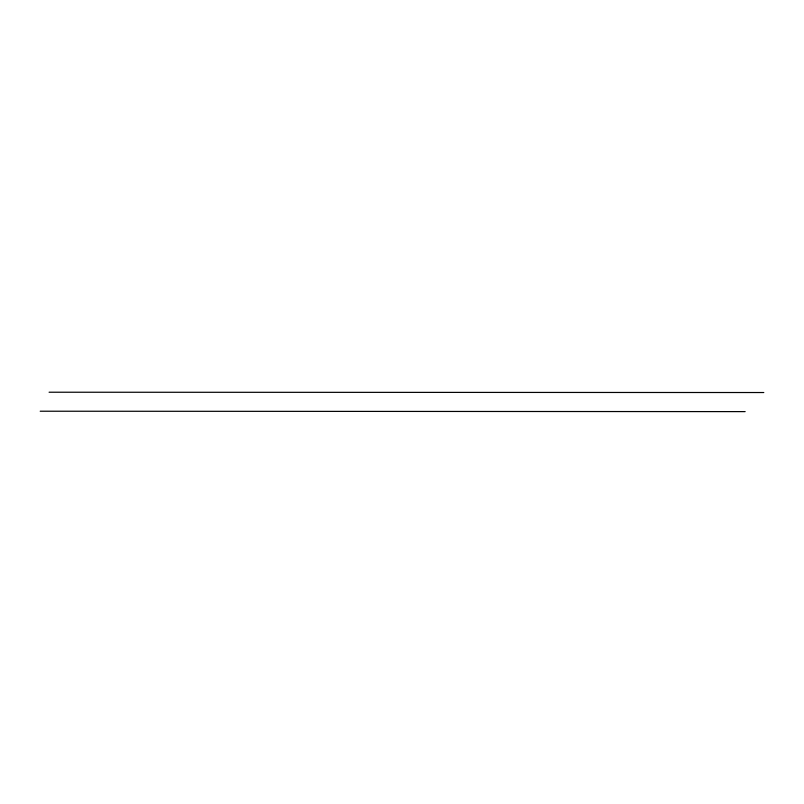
<?xml version="1.0" encoding="UTF-8"?>
<svg xmlns="http://www.w3.org/2000/svg" width="804" height="804" viewBox="0 0 804 804"><rect width="100%" height="100%" fill="white"/><g stroke="black" fill="none" stroke-linecap="round" stroke-linejoin="round"><path stroke-width="1.21" d="M763.8 392.533L49.084 392.221M745.147 411.618L40.2 411.216"/></g></svg>
